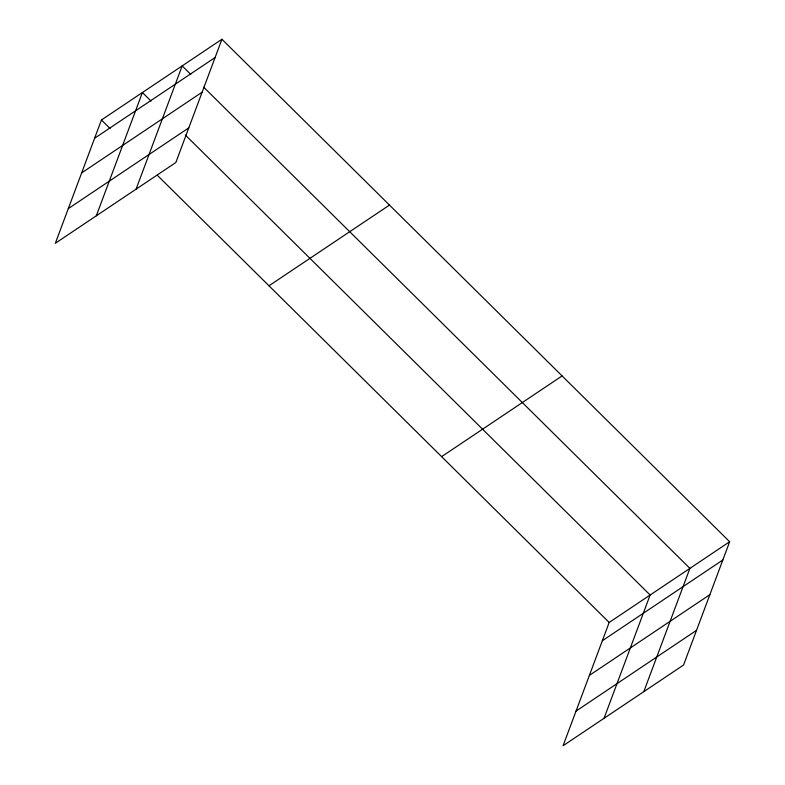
<?xml version="1.0" encoding="UTF-8"?>
<svg xmlns="http://www.w3.org/2000/svg" width="785" height="785" viewBox="0 0 785 785"><rect width="100%" height="100%" fill="white"/><g stroke="black" fill="none" stroke-linecap="round" stroke-linejoin="round"><path stroke-width="1.18" d="M221.929 39.25L101.442 119.977L55.342 243.262L175.83 162.534L221.929 39.25L729.658 541.738L683.558 665.023L563.071 745.75L609.17 622.466L729.658 541.738M96.31 215.816L142.409 92.532L150.995 101.029M136.07 189.175L182.169 65.891L190.765 74.398M604.038 718.304L650.127 595.02L185.368 135.049M643.798 691.663L689.897 568.379L203.649 87.145M94.612 138.248L215.1 57.521M81.65 172.906L202.137 92.179M68.305 208.614L188.792 127.886M268.99 285.799L389.478 205.071M441.621 456.644L562.109 375.917M602.331 640.737L722.818 560.009M589.378 675.394L709.866 594.667M576.023 711.092L696.511 630.365M101.442 119.977L110.037 128.485M157.294 175.251L609.17 622.466"/></g></svg>
